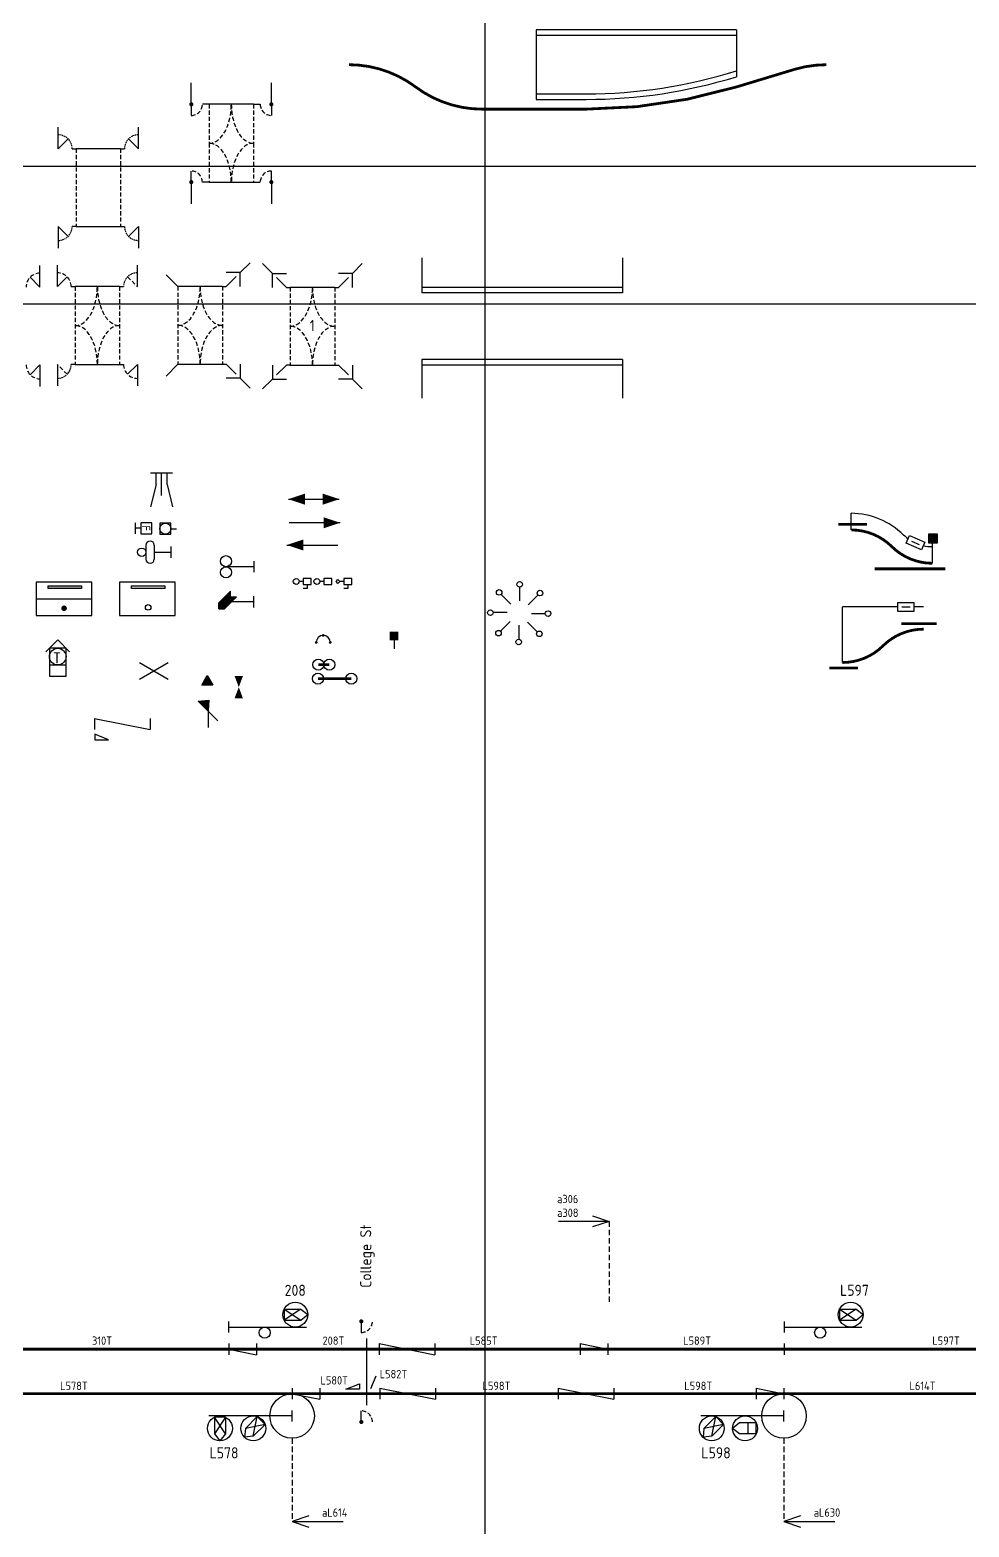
# Model space of a CAD drawing. Extents: x 106 to 1181, y -162 to 178.
# Drawn here: x 288.3 to 457.4, y -108.5 to 160.9 of the extents above; entities that cross this region are included whole.
import ezdxf

# ---------------------------------------------------------------- set-up
doc = ezdxf.new("R2010")
doc.units = 0
doc.linetypes.add('DASHED2', pattern=[0.375, 0.25, -0.125])
doc.layers.get('0').update_dxf_attribs({"linetype": 'CONTINUOUS'})
doc.layers.add('CONST', color=1, linetype='CONTINUOUS')
doc.styles.get("Standard").update_dxf_attribs({"font": 'ISOCP'})

# ---------------------------------------------------------------- blocks, each defined once
blk = doc.blocks.new('A$CF')
for p, q in [((0.14, 3.9), (10.14, 1.9)), ((0.14, 3.9), (0.14, 1.9)), ((10.14, 3.9), (10.14, 1.9)), ((2.69, 0.04), (0.19, 1.04)), ((0.19, 1.04), (0.19, 0.04)), ((0.19, 0.04), (2.69, 0.04))]:
    blk.add_line(p, q)

msp = doc.modelspace()

# ---------------------------------------------------------------- linework, layer by layer
for p, q in [((415.58, 160.86), (379.48, 160.86)), ((415.58, 159.86), (379.48, 159.86)), ((317.4, 147.48), (317.4, 151.35)), ((331.82, 147.48), (331.82, 151.35)), ((379.48, 149.36), (388.5, 149.36)), ((379.48, 148.36), (388.5, 148.36)), ((317.4, 147.48), (317.4, 145.48)), ((320.61, 147.48), (319.4, 147.48)), ((328.61, 147.48), (320.61, 147.48)), ((328.61, 147.48), (329.82, 147.48)), ((331.82, 147.48), (331.82, 145.48)), ((293.46, 139.49), (293.46, 143.37)), ((307.88, 139.49), (307.88, 143.37)), ((295.23, 141.26), (293.46, 139.49)), ((306.11, 141.26), (307.88, 139.49)), ((295.96, 139.49), (296.67, 139.49)), ((304.67, 139.49), (296.67, 139.49)), ((304.67, 139.49), (305.38, 139.49)), ((317.4, 133.48), (317.4, 135.48)), ((331.82, 133.48), (331.82, 135.48)), ((317.4, 133.48), (317.4, 129.6)), ((320.61, 133.48), (319.4, 133.48)), ((320.61, 133.48), (328.61, 133.48)), ((328.61, 133.48), (329.82, 133.48)), ((331.82, 133.48), (331.82, 129.6)), ((293.46, 125.49), (293.46, 121.62)), ((295.23, 123.72), (293.46, 125.49)), ((296.67, 125.49), (295.96, 125.49)), ((296.67, 125.49), (304.67, 125.49)), ((304.67, 125.49), (305.38, 125.49)), ((306.11, 123.72), (307.88, 125.49)), ((307.88, 125.49), (307.88, 121.62)), ((293.29, 114.67), (293.29, 118.55)), ((307.7, 114.67), (307.7, 118.55)), ((327.98, 118.97), (326.21, 117.2)), ((330.25, 118.81), (332.02, 117.04)), ((348.2, 118.81), (346.43, 117.04)), ((288.4, 116.37), (290.16, 114.6)), ((290.16, 114.6), (290.16, 118.48)), ((295.05, 116.44), (293.29, 114.67)), ((312.88, 116.82), (315, 114.7)), ((326.21, 117.2), (323.71, 117.2)), ((325.48, 116.47), (323.71, 114.7)), ((326.21, 114.7), (326.21, 117.2)), ((332.02, 117.04), (334.52, 117.04)), ((332.02, 114.54), (332.02, 117.04)), ((332.75, 116.31), (334.52, 114.54)), ((346.43, 117.04), (343.93, 117.04)), ((345.7, 116.31), (343.93, 114.54)), ((346.43, 114.54), (346.43, 117.04)), ((295.79, 114.67), (296.49, 114.67)), ((304.49, 114.67), (296.49, 114.67)), ((304.49, 114.67), (305.2, 114.67)), ((323, 114.7), (315, 114.7)), ((323, 114.7), (323.71, 114.7)), ((334.52, 114.54), (335.22, 114.54)), ((343.22, 114.54), (335.22, 114.54)), ((343.22, 114.54), (343.93, 114.54)), ((288.4, 98.83), (290.16, 100.6)), ((290.16, 100.6), (290.16, 96.73)), ((293.29, 100.67), (293.29, 96.8)), ((296.49, 100.67), (295.79, 100.67)), ((296.49, 100.67), (304.49, 100.67)), ((304.49, 100.67), (305.2, 100.67)), ((305.94, 98.9), (307.7, 100.67)), ((307.7, 100.67), (307.7, 96.8)), ((312.88, 98.58), (315, 100.7)), ((315, 100.7), (323, 100.7)), ((323, 100.7), (323.71, 100.7)), ((325.48, 98.93), (323.71, 100.7)), ((326.21, 100.7), (326.21, 98.2)), ((332.02, 100.54), (332.02, 98.04)), ((332.75, 98.78), (334.52, 100.54)), ((335.22, 100.54), (334.52, 100.54)), ((335.22, 100.54), (343.22, 100.54)), ((343.22, 100.54), (343.93, 100.54)), ((345.7, 98.78), (343.93, 100.54)), ((346.43, 100.54), (346.43, 98.04)), ((326.21, 98.2), (323.71, 98.2)), ((327.98, 96.43), (326.21, 98.2)), ((330.25, 96.28), (332.02, 98.04)), ((332.02, 98.04), (334.52, 98.04)), ((346.43, 98.04), (343.93, 98.04)), ((348.2, 96.28), (346.43, 98.04)), ((314.05, 81.08), (310.05, 81.08)), ((311.05, 79.08), (311.05, 81.08)), ((312.05, 77.08), (312.05, 81.08)), ((313.05, 79.08), (313.05, 81.08)), ((311.05, 79.08), (310.05, 75.08)), ((313.05, 79.08), (314.05, 75.08)), ((334.88, 76.43), (344.05, 76.43)), ((436.22, 70.89), (436.22, 73.89)), ((307.3, 72.2), (307.3, 70.2)), ((308.3, 71.2), (307.3, 71.2)), ((310.3, 72.2), (308.3, 72.2)), ((308.3, 72.2), (308.3, 70.2)), ((308.3, 70.2), (310.3, 70.2)), ((310.3, 70.2), (310.3, 72.2)), ((311.75, 72.11), (311.75, 70.11)), ((313.75, 72.11), (311.75, 72.11)), ((311.75, 70.11), (313.75, 70.11)), ((313.75, 70.11), (313.75, 72.11)), ((313.75, 71.11), (314.75, 71.11)), ((344.21, 72.19), (335.04, 72.19)), ((309.24, 68.14), (309.24, 65.64)), ((310.74, 68.14), (310.74, 65.64)), ((313.74, 67.89), (313.74, 65.89)), ((334.6, 68.18), (343.77, 68.18)), ((446.13, 68.5), (446.72, 69.87)), ((448.88, 67.3), (446.13, 68.5)), ((446.72, 69.87), (449.48, 68.68)), ((447.11, 68.89), (448.49, 68.29)), ((449.48, 68.68), (448.88, 67.3)), ((450.86, 64.89), (450.86, 69.39)), ((310.74, 66.89), (313.74, 66.89)), ((343.46, 61.61), (343.81, 61.96)), ((343.81, 61.96), (344.17, 61.61)), ((346.3, 62.14), (344.88, 62.14)), ((344.88, 62.14), (344.88, 61.07)), ((346.3, 61.07), (346.3, 62.14)), ((289.5, 61.5), (289.5, 55.5)), ((299.5, 61.5), (289.5, 61.5)), ((299.5, 61.5), (289.5, 61.5)), ((291.64, 60.85), (294.64, 60.85)), ((291.64, 60.35), (291.64, 60.85)), ((297.64, 60.35), (291.64, 60.35)), ((294.64, 60.85), (297.64, 60.85)), ((297.64, 60.85), (297.64, 60.35)), ((299.5, 55.5), (299.5, 61.5)), ((304.5, 61.5), (304.5, 55.5)), ((314.5, 61.5), (304.5, 61.5)), ((314.5, 61.5), (304.5, 61.5)), ((306.64, 60.35), (306.64, 60.85)), ((306.64, 60.85), (309.64, 60.85)), ((312.64, 60.35), (306.64, 60.35)), ((309.64, 60.85), (312.64, 60.85)), ((312.64, 60.85), (312.64, 60.35)), ((314.5, 55.5), (314.5, 61.5)), ((338.25, 60.37), (337.54, 60.37)), ((338.25, 61.08), (338.25, 60.37)), ((343.81, 61.25), (343.46, 61.61)), ((344.17, 61.61), (343.81, 61.25)), ((344.88, 61.61), (344.17, 61.61)), ((344.88, 61.07), (346.3, 61.07)), ((345.59, 60.36), (344.88, 60.36)), ((345.59, 61.07), (345.59, 60.36)), ((374.96, 57.53), (373.19, 59.3)), ((376.54, 58.11), (376.54, 60.61)), ((289.5, 58.5), (299.5, 58.5)), ((378.06, 57.41), (379.83, 59.18)), ((444.57, 57.04), (434.63, 57.04)), ((434.63, 47.04), (434.63, 57.04)), ((447.57, 57.8), (444.57, 57.8)), ((444.57, 57.8), (444.57, 56.3)), ((445.32, 57.05), (446.82, 57.05)), ((447.57, 56.3), (447.57, 57.8)), ((449.27, 57.04), (447.57, 57.04)), ((289.5, 55.5), (299.5, 55.5)), ((304.5, 55.5), (314.5, 55.5)), ((374.26, 56.01), (371.76, 56.01)), ((374.84, 54.44), (373.07, 52.67)), ((377.94, 54.31), (379.71, 52.55)), ((378.64, 55.84), (381.14, 55.84)), ((444.57, 56.3), (447.57, 56.3)), ((376.36, 53.73), (376.36, 51.23)), ((291.24, 48.97), (293.36, 51.09)), ((294.86, 49.59), (291.86, 49.59)), ((291.86, 49.59), (291.86, 46.59)), ((295.48, 48.97), (293.36, 51.09)), ((294.86, 46.59), (294.86, 49.59)), ((353.91, 51), (353.91, 49.5)), ((291.86, 46.59), (291.86, 44.59)), ((291.86, 46.59), (294.86, 46.59)), ((294.86, 44.59), (294.86, 46.59)), ((308.07, 47.03), (313.27, 44.03)), ((308.07, 44.03), (313.27, 47.03)), ((291.86, 44.59), (294.86, 44.59)), ((392.67, -53.52), (383.5, -53.52)), ((389.67, -52.52), (392.67, -53.52)), ((392.67, -53.52), (389.67, -54.52)), ((334.13, -69.31), (337.13, -71.31)), ((334.13, -69.31), (337.13, -69.31)), ((337.13, -69.31), (334.13, -71.31)), ((334.13, -69.31), (334.13, -71.31)), ((337.13, -69.31), (338.37, -70.31)), ((434.13, -69.31), (434.13, -71.31)), ((434.13, -69.31), (437.13, -71.31)), ((434.13, -69.31), (437.13, -69.31)), ((437.13, -69.31), (434.13, -71.31)), ((437.13, -69.31), (438.37, -70.31)), ((324.13, -71.54), (324.13, -73.54)), ((324.13, -72.54), (329.13, -72.54)), ((329.13, -72.54), (332.13, -72.54)), ((332.13, -72.54), (338.13, -72.54)), ((334.13, -71.31), (337.13, -71.31)), ((337.13, -71.31), (338.37, -70.31)), ((348.02, -71.52), (348.02, -73.52)), ((424.13, -71.54), (424.13, -73.54)), ((424.13, -72.54), (429.13, -72.54)), ((429.13, -72.54), (432.13, -72.54)), ((432.13, -72.54), (438.13, -72.54)), ((434.13, -71.31), (437.13, -71.31)), ((437.13, -71.31), (438.37, -70.31)), ((348.99, -86.58), (348.99, -74.58)), ((324.17, -75.53), (324.17, -77.53)), ((324.17, -76.53), (329.17, -77.53)), ((329.17, -75.53), (329.17, -77.53)), ((351.24, -75.53), (361.24, -77.53)), ((351.24, -75.53), (351.24, -77.53)), ((361.24, -75.53), (361.24, -77.53)), ((387.43, -75.53), (392.43, -76.53)), ((387.43, -75.53), (387.43, -77.53)), ((392.43, -75.53), (392.43, -77.53)), ((424.17, -75.53), (424.17, -77.53)), ((345.22, -83.74), (347.72, -82.74)), ((347.72, -82.74), (347.72, -83.74)), ((350.66, -81.39), (349.68, -83.63)), ((335.56, -83.53), (335.56, -85.53)), ((335.56, -84.53), (340.56, -85.53)), ((340.56, -83.53), (340.56, -85.53)), ((347.72, -83.74), (345.22, -83.74)), ((351.36, -83.53), (361.36, -85.53)), ((351.36, -83.53), (351.36, -85.53)), ((361.36, -83.53), (361.36, -85.53)), ((383.49, -83.53), (393.49, -85.53)), ((383.49, -83.53), (383.49, -85.53)), ((393.49, -83.53), (393.49, -85.53)), ((419.12, -83.53), (424.12, -84.53)), ((419.12, -83.53), (419.12, -85.53)), ((424.12, -83.53), (424.12, -85.53)), ((326.56, -88.53), (320.56, -88.53)), ((323.56, -91.77), (321.56, -88.77)), ((323.56, -88.77), (321.56, -91.77)), ((323.56, -88.77), (321.56, -88.77)), ((321.56, -88.77), (321.56, -91.77)), ((323.56, -88.77), (323.56, -91.77)), ((332.56, -88.53), (326.56, -88.53)), ((329.26, -88.65), (327.14, -90.77)), ((328.56, -92.18), (329.26, -88.65)), ((330.68, -90.06), (329.26, -88.65)), ((335.56, -88.53), (332.56, -88.53)), ((335.56, -89.53), (335.56, -87.53)), ((348.02, -89.62), (348.02, -87.62)), ((415.12, -88.53), (409.12, -88.53)), ((411.83, -88.65), (409.71, -90.77)), ((411.12, -92.18), (411.83, -88.65)), ((413.24, -90.06), (411.83, -88.65)), ((421.12, -88.53), (415.12, -88.53)), ((424.12, -88.53), (421.12, -88.53)), ((424.12, -89.53), (424.12, -87.53)), ((327.14, -90.77), (326.98, -92.35)), ((330.68, -90.06), (327.14, -90.77)), ((330.68, -90.06), (328.56, -92.18)), ((409.71, -90.77), (409.54, -92.35)), ((413.24, -90.06), (409.71, -90.77)), ((413.24, -90.06), (411.12, -92.18)), ((416.12, -89.77), (414.88, -90.77)), ((416.12, -91.77), (414.88, -90.77)), ((419.12, -89.77), (416.12, -89.77)), ((417.62, -89.77), (417.62, -91.77)), ((419.12, -91.77), (419.12, -89.77)), ((321.56, -91.77), (322.56, -93)), ((323.56, -91.77), (322.56, -93)), ((328.56, -92.18), (326.98, -92.35)), ((411.12, -92.18), (409.54, -92.35)), ((419.12, -91.77), (416.12, -91.77)), ((338.56, -106.53), (335.56, -107.53)), ((335.56, -107.53), (344.73, -107.53)), ((335.56, -107.53), (338.56, -108.53)), ((427.1, -106.53), (424.1, -107.53)), ((424.1, -107.53), (433.27, -107.53)), ((424.1, -107.53), (427.1, -108.53))]:
    msp.add_line(p, q)
at = {"linetype": 'CONTINUOUS'}
for p, q in [((379.48, 160.86), (379.48, 148.36)), ((415.58, 160.86), (415.58, 152.44)), ((358.92, 119.88), (358.92, 113.54)), ((395.02, 119.88), (395.02, 113.54)), ((395.02, 114.54), (358.92, 114.54)), ((395.02, 113.54), (358.92, 113.54)), ((358.92, 101.54), (358.92, 94.58)), ((395.02, 101.54), (358.92, 101.54)), ((395.02, 100.54), (358.92, 100.54)), ((395.02, 101.54), (395.02, 94.58)), ((328.66, 65.27), (328.66, 63.27)), ((328.66, 64.27), (323.66, 64.27)), ((337.54, 62.15), (337.54, 61.08)), ((338.96, 62.15), (337.54, 62.15)), ((338.96, 61.08), (338.96, 62.15)), ((342.68, 62.15), (341.26, 62.15)), ((341.26, 62.15), (341.26, 61.08)), ((342.68, 61.08), (342.68, 62.15)), ((322.35, 57.78), (324.47, 59.9)), ((324.47, 58.84), (324.47, 59.9)), ((337.54, 61.62), (336.83, 61.62)), ((337.54, 61.08), (338.96, 61.08)), ((341.26, 61.62), (340.55, 61.62)), ((341.26, 61.08), (342.68, 61.08)), ((322.35, 56.72), (322.35, 57.78)), ((322.35, 56.72), (323.41, 56.72)), ((325.53, 58.84), (323.41, 56.72)), ((328.58, 57.96), (323.58, 57.96)), ((324.47, 58.84), (325.53, 58.84)), ((328.58, 58.96), (328.58, 56.96)), ((319.28, 42.99), (320.28, 44.72)), ((320.28, 44.72), (321.28, 42.99)), ((321.28, 42.99), (319.28, 42.99)), ((318.65, 40.11), (320.59, 40.28)), ((322.18, 36.57), (318.65, 40.11)), ((320.59, 40.28), (320.42, 38.34)), ((320.42, 38.34), (320.42, 35.34))]:
    msp.add_line(p, q, dxfattribs=at)
at = {"linetype": 'DASHED2', "ltscale": 3}
for p, q in [((320.61, 147.48), (320.61, 140.48)), ((328.61, 147.48), (328.61, 140.48)), ((320.61, 140.48), (320.61, 133.48)), ((328.61, 140.48), (328.61, 133.48)), ((296.67, 139.49), (296.67, 125.49)), ((304.67, 139.49), (304.67, 125.49)), ((305.94, 116.44), (307.7, 114.67)), ((296.49, 114.67), (296.49, 100.67)), ((304.49, 114.67), (304.49, 100.67)), ((315, 114.7), (315, 100.7)), ((323, 114.7), (323, 100.7)), ((335.22, 114.54), (335.22, 100.54)), ((343.22, 114.54), (343.22, 100.54)), ((295.05, 98.9), (293.29, 100.67))]:
    msp.add_line(p, q, dxfattribs=at)
at = {"linetype": 'DASHED2', "ltscale": 4}
for p, q in [((392.67, -53.52), (392.67, -68.52)), ((335.56, -92.53), (335.56, -107.53)), ((424.1, -92.53), (424.1, -107.53))]:
    msp.add_line(p, q, dxfattribs=at)
at = {"const_width": 0.5}
for points in [[(357.79, 150.61, 0.162278), (345.79, 154.61, 1.674317)], [(415.58, 150.61), (425.99, 153.76, 13.293689)], [(431.77, 154.61, 0.073466), (425.99, 153.76, 1.336263)], [(357.79, 150.61, 0.162278), (369.79, 146.61, -0.688117)], [(388.5, 146.61, 0.073466), (415.58, 150.61, -1.292354)], [(436.22, 70.89, -0.198912), (443.54, 67.89, -2.541211)], [(450.86, 64.89, -0.196921), (443.54, 67.89, 4.369264)], [(449.27, 53.04, 0.196921), (441.95, 50.04, -4.369264)], [(434.63, 47.04, 0.198912), (441.95, 50.04, 2.541211)]]:
    msp.add_lwpolyline(points, format="xyb", dxfattribs=at)
at = {"const_width": 0.375}
for points in [[(317.22, 147.48, -1), (317.59, 147.48, -1)], [(332.01, 147.48, 1), (331.64, 147.48, 1)], [(317.22, 133.48, 1), (317.59, 133.48, 1)], [(332.01, 133.48, -1), (331.64, 133.48, -1)], [(347.83, -71.52, -1), (348.2, -71.52, -1)], [(347.83, -89.62, 1), (348.2, -89.62, 1)]]:
    msp.add_lwpolyline(points, format="xyb", close=True, dxfattribs=at)
at = {"const_width": 0.5}
for points in [[(388.5, 146.61), (369.79, 146.61)], [(439.06, 71.89), (433.88, 71.89)], [(453.2, 63.89), (440.47, 63.89)], [(451.61, 54.04), (445.24, 54.04)], [(340.27, 46.65), (342.27, 46.65)], [(437.47, 46.04), (432.29, 46.04)], [(340.21, 44.14), (346.21, 44.14)], [(264.27, -76.53), (500.58, -76.53)], [(273.75, -84.53), (500.58, -84.53)]]:
    msp.add_lwpolyline(points, dxfattribs=at)
at = {"linetype": 'CONTINUOUS'}
msp.add_lwpolyline([(450.14, 70.15), (450.14, 68.55), (451.74, 68.55), (451.74, 70.15)], close=True, dxfattribs=at)
at = {"linetype": 'CONTINUOUS', "const_width": 0.5, "flags": 128}
msp.add_lwpolyline([(294.25, 56.8, 1), (294.75, 56.8, 1)], format="xyb", close=True, dxfattribs=at)
at = {"linetype": 'CONTINUOUS', "const_width": 0.25}
for points in [[(341.03, 51.91, 1), (341.28, 51.91, 1)], [(339.77, 50.65, 1), (340.02, 50.65, 1)], [(342.29, 50.65, 1), (342.54, 50.65, 1)]]:
    msp.add_lwpolyline(points, format="xyb", close=True, dxfattribs=at)
for centre, radius in [((312.75, 71.11), 1), ((308.49, 66.89), 0.75), ((372.84, 59.65), 0.5), ((376.54, 61.11), 0.5), ((380.18, 59.53), 0.5), ((309.64, 56.95), 0.5), ((371.26, 56.01), 0.5), ((381.64, 55.84), 0.5), ((372.72, 52.31), 0.5), ((376.36, 50.73), 0.5), ((380.06, 52.19), 0.5), ((293.36, 48.09), 1.5), ((336.13, -70.31), 2.24), ((436.13, -70.31), 2.24), ((330.63, -73.54), 1), ((430.63, -73.54), 1), ((322.56, -90.77), 2.24), ((328.56, -90.77), 2.24), ((411.12, -90.77), 2.24), ((417.12, -90.77), 2.24)]:
    msp.add_circle(centre, radius)
at = {"linetype": 'CONTINUOUS'}
for centre, radius in [((323.66, 65.27), 1), ((323.66, 63.27), 1), ((336.3, 61.62), 0.532), ((340.02, 61.62), 0.532)]:
    msp.add_circle(centre, radius, dxfattribs=at)
for centre, radius, start, end in [((388.5, 240.26), 90.89, 270, 287.3312), ((388.5, 240.26), 91.89, 270, 287.1367), ((436.17, 60.59), 13.3, 44.773, 89.773), ((309.99, 68.14), 0.75, 0, 180), ((450.82, 75.23), 7.34, 225.3022, 233.7154), ((450.82, 75.23), 7.34, 257.3074, 270.3022), ((309.99, 65.64), 0.75, 180, 0)]:
    msp.add_arc(centre, radius, start, end)
at = {"linetype": 'DASHED2', "ltscale": 3}
for centre, radius, start, end in [((317.4, 147.48), 2, 270, 0), ((331.82, 147.48), 2, 180, 270), ((317.4, 133.48), 2, 0, 90), ((331.82, 133.48), 2, 90, 180), ((290.16, 114.6), 2.5, 90, 180), ((293.29, 114.67), 2.5, 0, 90), ((290.16, 100.6), 2.5, 180, 270), ((307.7, 100.67), 2.5, 180, 270), ((348.02, -71.52), 2, 270, 0), ((348.02, -89.62), 2, 0, 90)]:
    msp.add_arc(centre, radius, start, end, dxfattribs=at)
at = {"linetype": 'DASHED2'}
for centre, start, end in [((293.46, 139.49), 0, 90), ((307.88, 139.49), 90, 180), ((293.46, 125.49), 270, 0), ((307.88, 125.49), 180, 270), ((307.7, 114.67), 90, 180), ((293.29, 100.67), 270, 0)]:
    msp.add_arc(centre, 2.5, start, end, dxfattribs=at)
at = {"linetype": 'CONTINUOUS'}
msp.add_arc((341.16, 50.65), 1.26, 0, 180, dxfattribs=at)
at = {"linetype": 'DASHED2', "ltscale": 3}
for centre, start_param, end_param in [((320.61, 147.48), 3.141593, 4.712389), ((328.61, 147.48), 1.570796, 3.141593), ((320.61, 133.48), -1.570796, 0), ((328.61, 133.48), 0, 1.570796), ((296.49, 114.67), 3.141593, 4.712389), ((304.49, 114.67), 1.570796, 3.141593), ((315, 114.7), 3.141593, 4.712389), ((323, 114.7), 1.570796, 3.141593), ((335.22, 114.54), 3.141593, 4.712389), ((343.22, 114.54), 1.570796, 3.141593), ((296.49, 100.67), -1.570796, 0), ((304.49, 100.67), 0, 1.570796), ((315, 100.7), -1.570796, 0), ((323, 100.7), 0, 1.570796), ((335.22, 100.54), -1.570796, 0), ((343.22, 100.54), 0, 1.570796)]:
    msp.add_ellipse(centre, major_axis=(0, 7), ratio=0.571429, start_param=start_param, end_param=end_param, dxfattribs=at)
for points in [[(334.88, 76.43), (337.88, 77.43), (337.88, 75.43)], [(344.05, 76.43), (341.05, 77.43), (341.05, 75.43)], [(344.21, 72.19), (341.21, 73.19), (341.21, 71.19)], [(334.6, 68.18), (337.6, 67.18), (337.6, 69.18)], [(325.2, 44.6), (326.7, 44.6), (325.95, 42.6)], [(325.95, 42.6), (325.2, 40.6), (326.7, 40.6)]]:
    msp.add_solid(points)
at = {"linetype": 'CONTINUOUS'}
for points in [[(450.14, 70.15), (451.74, 70.15), (450.14, 68.55), (451.74, 68.55)], [(291.64, 60.85), (297.64, 60.85), (291.64, 60.35), (297.64, 60.35)], [(323.94, 59.37), (325, 58.31), (322.35, 57.78), (323.41, 56.72)], [(324.47, 59.9), (324.47, 58.84), (323.94, 59.37)], [(322.35, 57.78), (323.41, 56.72), (322.35, 56.72)], [(322.35, 57.78), (323.41, 56.72), (322.35, 56.72), (322.35, 57.78)], [(325.53, 58.84), (325, 58.31), (324.47, 58.84)], [(353.11, 52.6), (354.71, 52.6), (353.11, 51), (354.71, 51)], [(320.28, 44.72), (321.28, 42.99), (319.28, 42.99)], [(318.65, 40.11), (320.42, 38.34), (320.59, 40.28)]]:
    msp.add_solid(points, dxfattribs=at)
at = {"layer": 'CONST'}
for p, direction in [((370.33, 150.6), (0, 1)), ((298.12, 136.37), (1, 0)), ((330.84, 111.55), (1, 0))]:
    msp.add_xline(p, direction, dxfattribs=at)
for centre, radius in [((340.27, 46.65), 1), ((342.27, 46.65), 1), ((340.21, 44.14), 1), ((346.21, 44.14), 1), ((335.56, -88.53), 4), ((424.12, -88.53), 4)]:
    msp.add_circle(centre, radius, dxfattribs=at)

# ---------------------------------------------------------------- block references
msp.add_blockref('A$CF', (299.83, 33.09))

# ---------------------------------------------------------------- texts
for s, height, p in [('1', 2, (338.74, 106.66)), ('T', 2, (292.52, 46.86)), ('a306', 1.5, (383.28, -50.25)), ('a308', 1.5, (383.28, -52.73)), ('208', 2, (334.22, -66.93)), ('L597', 2, (434.22, -66.93)), ('310T', 1.5, (299.54, -75.74)), ('208T', 1.5, (341.04, -75.74)), ('L585T', 1.5, (367.54, -75.74)), ('L589T', 1.5, (405.97, -75.74)), ('L597T', 1.5, (450.83, -75.74)), ('L582T', 1.5, (351.33, -81.76)), ('L578T', 1.5, (293.79, -83.87)), ('L580T', 1.5, (340.67, -82.89)), ('L598T', 1.5, (369.85, -83.87)), ('L598T', 1.5, (406.18, -83.87)), ('L614T', 1.5, (446.73, -83.87)), ('L578', 2, (320.69, -96.18)), ('L598', 2, (409.25, -96.18)), ('aL614', 1.5, (340.94, -106.67)), ('aL630', 1.5, (429.48, -106.67))]:
    msp.add_text(s, height=height).set_placement(p)
for s, height, rotation, p in [('F', 1.5, 270, (308.51, 71.68)), ('College St', 2, 90, (349.81, -65.49))]:
    msp.add_text(s, height=height, rotation=rotation).set_placement(p)

doc.saveas('drawing.dxf')
